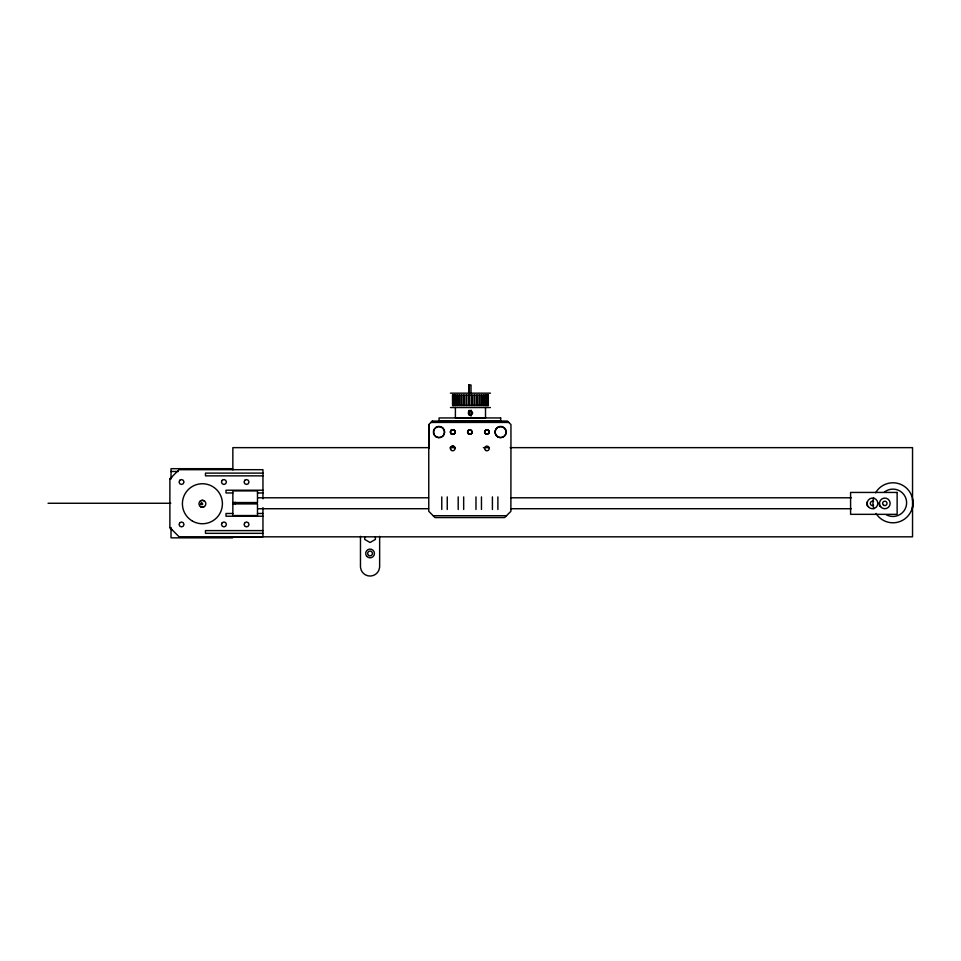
<?xml version="1.0" encoding="UTF-8"?>
<svg xmlns="http://www.w3.org/2000/svg" width="961" height="961" viewBox="0 0 961 961"><rect width="100%" height="100%" fill="white"/><g stroke="black" fill="none" stroke-linecap="round" stroke-linejoin="round"><path stroke-width="1.44" d="M471.971 432.63L471.431 430.42L468.968 429.927M468.968 434.108L470.77 434.108L472.043 432.63M450.565 431.129L451.153 430.372M454.937 432.906L453.604 434.168L451.826 434.168M467.743 431.153L469.04 429.927M468.307 430.42L467.815 432.882M471.431 433.615L471.911 432.882M484.788 431.129L486.939 429.687L489.161 431.129M489.161 432.906L486.939 434.348L484.788 432.906M169.881 478.95L171.923 476.908M451.069 430.372L451.898 429.867M200.381 500.957L202.399 500.297L204.429 500.957M204.429 506.531L202.399 507.18L200.381 506.531M451.826 429.867L453.688 429.867L454.937 431.129M486.122 429.867L487.011 429.687M468.716 384.965L471.01 384.965L471.01 393.854M450.457 393.169L490.434 393.169M488.392 395.223L452.499 395.223L452.571 405.494L488.392 405.494M450.457 407.548L490.434 407.548M430.912 422.432L508.741 422.432M429.399 447.646L232.85 447.646L232.85 469.941M450.241 447.646L454.913 447.646M483.419 447.646L489.425 447.646M510.171 447.646L912.542 447.646L912.542 536.827L231.505 536.827M232.622 468.68L171.022 468.68L171.022 478.998M171.022 471.479L178.362 471.479M262.954 473.112L205.474 473.112L205.474 475.851L262.954 475.851M262.954 490.218L226.003 490.218L226.003 492.957L232.85 492.957M257.488 492.957L262.954 492.957M257.656 497.786L428.558 497.786M511.012 497.786L851.326 497.786M232.85 502.543L257.488 502.543L257.488 490.903L232.85 490.903L232.85 515.54L257.488 515.54L257.488 503.912L232.85 503.912M48.05 503.264L170.794 503.264M257.656 508.729L428.558 508.729M511.012 508.729L851.326 508.729M232.85 513.486L226.003 513.486L226.003 516.225L262.954 516.225M257.488 513.486L262.954 513.486M433.171 515.709L506.495 515.709M262.954 530.604L205.474 530.604L205.474 533.331L262.954 533.331M232.622 537.848L171.022 537.848L171.022 527.517M487.828 429.867L488.584 430.372M468.235 433.615L469.04 434.108M451.069 433.663L451.898 434.168M200.489 504.117C205.426 506.435 200.369 499.54 201.053 504.501M169.881 527.577L179.07 536.755L262.954 536.755L262.954 507.624M171.923 529.691L169.881 527.649L169.881 478.866L179.07 469.689L262.954 469.689L262.954 498.819M467.743 432.882L468.307 433.615M454.361 430.372L454.865 431.129M450.565 432.906L451.153 433.663M867.014 502.026L867.014 505.582M497.894 496.897L497.894 509.498M492.416 496.897L492.416 509.498M488.32 395.223L488.32 405.494M488.068 395.223L488.188 405.494M487.647 395.223L487.647 405.494M487.419 395.223L487.419 405.494M486.722 395.223L486.722 405.494M486.386 395.223L486.386 405.494M485.437 395.223L485.437 405.494M485.509 407.548L485.509 417.807L455.394 417.807L455.394 407.548M484.993 395.223L484.993 405.494M483.815 395.223L483.815 405.494M483.287 395.223L483.287 405.494M481.893 395.223L481.893 405.494M481.461 496.897L481.461 509.498M481.293 395.223L481.293 405.494M479.719 395.223L479.719 405.494M479.046 395.223L479.046 405.494M477.341 395.223L477.341 405.494M476.62 395.223L476.62 405.494M475.983 496.897L475.983 509.498M474.806 395.223L474.806 405.494M474.049 395.223L474.049 405.494M472.175 395.223L472.175 405.494M471.395 395.223L471.395 405.494M471.01 410.143L471.01 416.077M469.497 395.223L469.497 405.494M469.352 384.965L469.352 393.962M469.352 410.455L469.352 414.948M469.1 384.965L469.1 393.962M469.1 410.455L469.1 414.948M468.728 395.223L468.728 405.494M466.854 395.223L466.854 405.494M466.085 395.223L466.085 405.494M464.283 395.223L464.283 405.494M463.67 496.897L463.67 509.498M463.55 395.223L463.55 405.494M461.845 395.223L461.845 405.494M461.172 395.223L461.172 405.494M459.61 395.223L459.61 405.494M458.998 395.223L458.998 405.494M458.193 496.897L458.193 509.498M457.616 395.223L457.616 405.494M457.076 395.223L457.076 405.494M455.898 395.223L455.898 405.494M455.454 395.223L455.454 405.494M454.517 395.223L454.517 405.494M454.169 395.223L454.169 405.494M453.484 395.223L453.484 405.494M453.256 395.223L453.256 405.494M452.835 395.223L452.835 405.494M452.715 395.223L452.715 405.494M447.249 496.897L447.249 509.498M441.772 496.897L441.772 509.498M428.834 424.582L428.834 448.511M379.643 536.346L379.643 567.146L378.91 570.125A9.586 9.586 0 0 1 361.204 570.125L360.471 567.146L360.471 536.346M375.391 536.959L375.391 539.421L370.057 542.509L364.724 539.421L364.724 536.959M235.169 502.231L235.169 503.948M875.615 492.789A20.001 20.001 0 0 1 905.61 487.311A20.001 20.001 0 0 1 906.187 517.787A20.001 20.001 0 0 1 876.012 513.438M873.825 508.681A20.001 20.001 0 0 1 873.621 497.618M884.144 492.308A13.682 13.682 0 0 1 902.331 492.837A13.682 13.682 0 0 1 903.929 510.964A13.682 13.682 0 0 1 886.102 514.64M879.723 506.327A13.682 13.682 0 0 1 879.255 502.795M873.585 505.294A2.186 2.186 0 0 1 870.306 503.396A2.186 2.186 0 0 1 873.585 501.498M912.445 499.276A20.001 20.001 0 0 1 912.445 508.177M450.469 448.439A2.33 2.33 0 0 1 452.799 446.12A2.33 2.33 0 0 1 455.118 448.439M179.779 480.26L179.046 482.002L179.779 483.743L181.521 484.464L183.263 483.743L183.983 482.002L183.263 480.26L181.521 479.539L179.779 480.26M179.779 522.7L179.046 524.442L179.779 526.184L181.521 526.904L183.263 526.184L183.983 524.442L183.263 522.7L181.521 521.979L179.779 522.7M222.207 480.26L221.486 482.002L222.207 483.743L223.949 484.464L225.691 483.743L226.412 482.002L225.691 480.26L223.949 479.539L222.207 480.26M222.207 522.7L221.486 524.442L222.207 526.184L223.949 526.904L225.691 526.184L226.412 524.442L225.691 522.7L223.949 521.979L222.207 522.7M244.791 480.26L244.07 482.002L244.791 483.743L246.533 484.464L248.274 483.743L248.995 482.002L248.274 480.26L246.533 479.539L244.791 480.26M244.791 522.7L244.07 524.442L244.791 526.184L246.533 526.904L248.274 526.184L248.995 524.442L248.274 522.7L246.533 521.979L244.791 522.7M432.354 421.062L428.762 424.582L428.762 511.312L435.021 517.571L504.633 517.571L510.892 511.312L510.964 424.582L507.372 421.062L432.282 421.062M469.605 410.996L468.427 412.185L468.427 413.855L469.605 415.044L471.286 415.044L472.476 413.855L472.476 412.185L471.286 410.996L469.605 410.996M500.669 417.951L439.069 417.951L439.069 421.374L500.669 421.374L500.669 417.951M897.13 492.44L850.593 492.44L850.593 514.339L897.13 514.339L897.13 492.44M192.404 521.066A20.001 20.001 0 0 0 222.411 503.744A20.001 20.001 0 0 0 192.404 486.422A20.001 20.001 0 0 0 192.404 521.066M200.681 506.723A3.448 3.448 0 0 0 205.846 503.744A3.448 3.448 0 0 0 200.681 500.765A3.448 3.448 0 0 0 200.681 506.723M880.576 506.639A5.334 5.334 0 0 0 889.742 505.438A5.334 5.334 0 0 0 884.12 498.098A5.334 5.334 0 0 0 880.576 506.639M868.263 506.639A5.334 5.334 0 0 0 877.429 505.438A5.334 5.334 0 0 0 871.795 498.098A5.334 5.334 0 0 0 868.263 506.639M883.712 505.294A2.186 2.186 0 0 0 887.003 503.396A2.186 2.186 0 0 0 883.712 501.498A2.186 2.186 0 0 0 883.712 505.294M451.55 450.457A2.33 2.33 0 0 0 455.046 448.439A2.33 2.33 0 0 0 451.55 446.433A2.33 2.33 0 0 0 451.55 450.457M485.773 450.457A2.33 2.33 0 0 0 489.269 448.439A2.33 2.33 0 0 0 485.773 446.433A2.33 2.33 0 0 0 485.773 450.457M485.773 434.036A2.33 2.33 0 0 0 489.269 432.018A2.33 2.33 0 0 0 485.773 429.999A2.33 2.33 0 0 0 485.773 434.036M497.822 436.871A5.61 5.61 0 0 0 506.243 432.018A5.61 5.61 0 0 0 497.822 427.152A5.61 5.61 0 0 0 497.822 436.871M436.222 436.871A5.61 5.61 0 0 0 444.643 432.018A5.61 5.61 0 0 0 436.222 427.152A5.61 5.61 0 0 0 436.222 436.871A5.478 5.478 0 0 0 444.487 432.126A5.478 5.478 0 0 0 436.27 427.393A5.478 5.478 0 0 0 436.27 436.871M451.55 434.036A2.33 2.33 0 0 0 455.046 432.018A2.33 2.33 0 0 0 451.55 429.999A2.33 2.33 0 0 0 451.55 434.036M468.704 433.976A2.258 2.258 0 0 0 472.091 432.018A2.258 2.258 0 0 0 468.704 430.06A2.258 2.258 0 0 0 468.704 433.976M497.87 436.871A5.478 5.478 0 0 0 506.075 432.126A5.478 5.478 0 0 0 497.87 427.393A5.478 5.478 0 0 0 497.87 436.871M451.634 434.036A2.33 2.33 0 0 0 455.118 432.018A2.33 2.33 0 0 0 451.634 429.999A2.33 2.33 0 0 0 451.634 434.036M368.856 555.53A2.39 2.39 0 0 0 372.448 553.452A2.39 2.39 0 0 0 368.856 551.386A2.39 2.39 0 0 0 368.856 555.53M366.585 556.119A4.385 4.385 0 0 0 374.105 555.134A4.385 4.385 0 0 0 369.48 549.115A4.385 4.385 0 0 0 366.585 556.119"/></g></svg>
